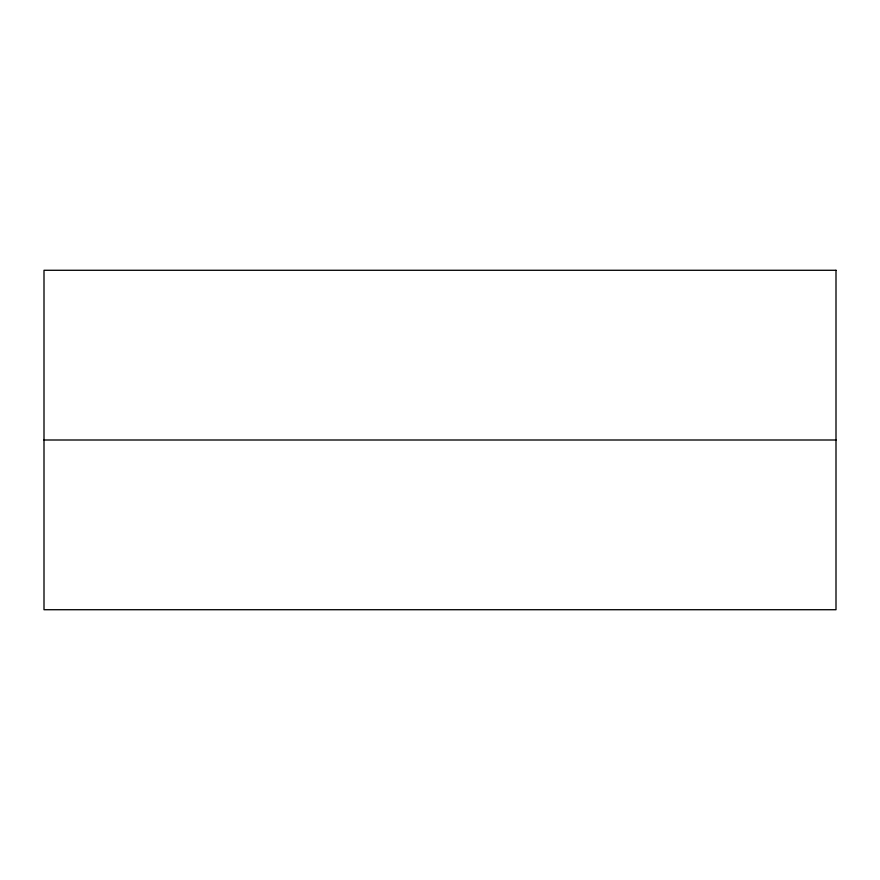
<?xml version="1.0" encoding="UTF-8"?>
<svg xmlns="http://www.w3.org/2000/svg" width="880" height="880" viewBox="0 0 880 880"><rect width="100%" height="100%" fill="white"/><g stroke="black" fill="none" stroke-linecap="round" stroke-linejoin="round"><path stroke-width="1.32" d="M44 440L836 440M836 270.281L44 270.281L44 609.719L836 609.719L836 270.281"/></g></svg>
